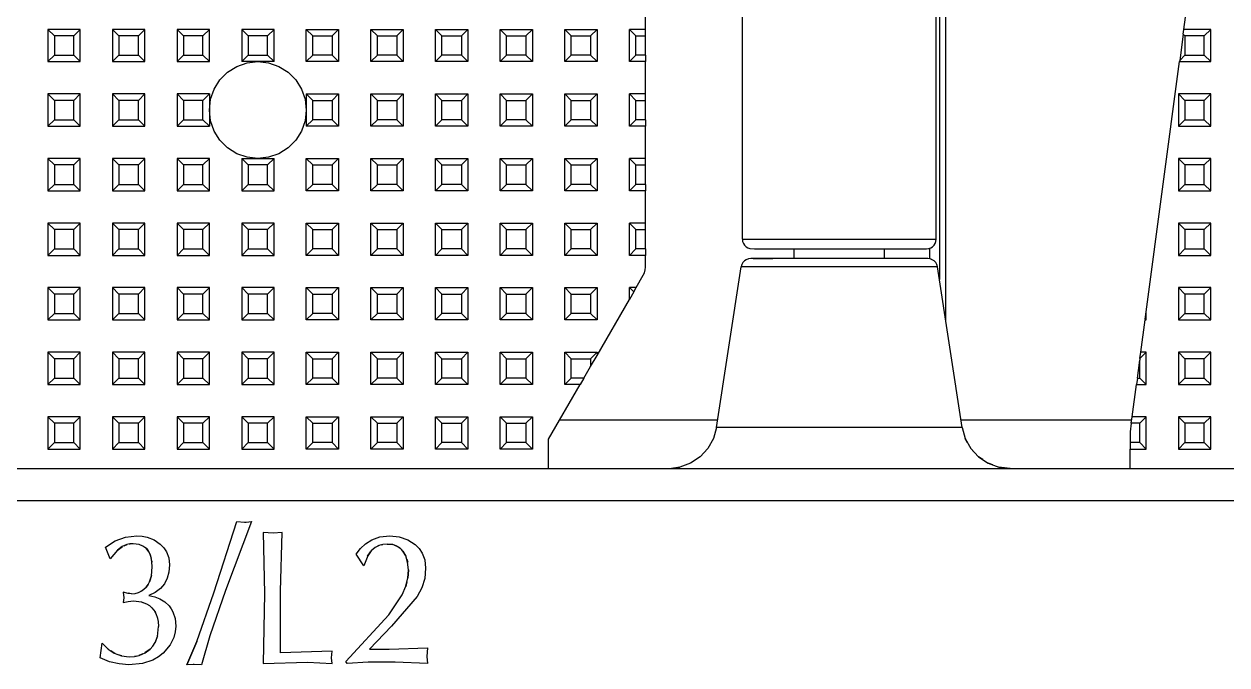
# Model space of a CAD drawing. Header units: millimetres. Extents: x 0 to 125, y 0 to 180.
# Drawn here: x 55.41 to 92.65, y 136.71 to 156.56 of the extents above; entities that cross this region are included whole.
import ezdxf

# ---------------------------------------------------------------- set-up
doc = ezdxf.new("R2010")
doc.units = ezdxf.units.MM

# ---------------------------------------------------------------- blocks, each defined once
blk = doc.blocks.new('CHINT_7200accf6e0c55f6a13e2ec68f27ea84_FACE_0')
at = {"color": 141, "linetype": 'Continuous', "true_color": 0x40d9ff}
for p, q in [((77.65, 149.9), (77.65, 169.3)), ((83.65, 149.9), (83.65, 169.3)), ((83.75, 161.604), (83.75, 148.65)), ((74.65, 156.4), (74.65, 157.4)), ((91.317, 156.4), (91.45, 157.4)), ((56.35, 156.2), (56.15, 156.4)), ((57.15, 156.4), (56.15, 156.4)), ((56.15, 156.4), (56.15, 155.4)), ((56.95, 156.2), (57.15, 156.4)), ((57.15, 155.4), (57.15, 156.4)), ((58.35, 156.2), (58.15, 156.4)), ((59.15, 156.4), (58.15, 156.4)), ((58.15, 156.4), (58.15, 155.4)), ((58.95, 156.2), (59.15, 156.4)), ((59.15, 155.4), (59.15, 156.4)), ((60.35, 156.2), (60.15, 156.4)), ((61.15, 156.4), (60.15, 156.4)), ((60.15, 156.4), (60.15, 155.4)), ((60.95, 156.2), (61.15, 156.4)), ((61.15, 155.4), (61.15, 156.4)), ((62.35, 156.2), (62.15, 156.4)), ((63.15, 156.4), (62.15, 156.4)), ((62.15, 156.4), (62.15, 155.4)), ((62.95, 156.2), (63.15, 156.4)), ((63.15, 155.4), (63.15, 156.4)), ((64.35, 156.2), (64.15, 156.4)), ((64.15, 155.4), (64.15, 156.4)), ((64.15, 156.4), (65.15, 156.4)), ((64.95, 156.2), (65.15, 156.4)), ((65.15, 156.4), (65.15, 155.4)), ((66.35, 156.2), (66.15, 156.4)), ((66.15, 155.4), (66.15, 156.4)), ((66.15, 156.4), (67.15, 156.4)), ((66.95, 156.2), (67.15, 156.4)), ((67.15, 156.4), (67.15, 155.4)), ((68.35, 156.2), (68.15, 156.4)), ((68.15, 155.4), (68.15, 156.4)), ((68.15, 156.4), (69.15, 156.4)), ((68.95, 156.2), (69.15, 156.4)), ((69.15, 156.4), (69.15, 155.4)), ((70.35, 156.2), (70.15, 156.4)), ((70.15, 155.4), (70.15, 156.4)), ((70.15, 156.4), (71.15, 156.4)), ((70.95, 156.2), (71.15, 156.4)), ((71.15, 156.4), (71.15, 155.4)), ((72.35, 156.2), (72.15, 156.4)), ((72.15, 155.4), (72.15, 156.4)), ((72.15, 156.4), (73.15, 156.4)), ((72.95, 156.2), (73.15, 156.4)), ((73.15, 156.4), (73.15, 155.4)), ((74.35, 156.2), (74.15, 156.4)), ((74.15, 155.4), (74.15, 156.4)), ((74.65, 156.4), (74.15, 156.4)), ((74.65, 156.2), (74.65, 156.4)), ((91.297, 156.253), (91.317, 156.4)), ((92.15, 156.4), (91.317, 156.4)), ((91.95, 156.2), (92.15, 156.4)), ((92.15, 155.4), (92.15, 156.4)), ((56.95, 156.2), (56.35, 156.2)), ((56.35, 156.2), (56.35, 155.6)), ((56.95, 155.6), (56.95, 156.2)), ((58.95, 156.2), (58.35, 156.2)), ((58.35, 156.2), (58.35, 155.6)), ((58.95, 155.6), (58.95, 156.2)), ((60.95, 156.2), (60.35, 156.2)), ((60.35, 156.2), (60.35, 155.6)), ((60.95, 155.6), (60.95, 156.2)), ((62.95, 156.2), (62.35, 156.2)), ((62.35, 156.2), (62.35, 155.6)), ((62.95, 155.6), (62.95, 156.2)), ((64.35, 155.6), (64.35, 156.2)), ((64.35, 156.2), (64.95, 156.2)), ((64.95, 156.2), (64.95, 155.6)), ((66.35, 155.6), (66.35, 156.2)), ((66.35, 156.2), (66.95, 156.2)), ((66.95, 156.2), (66.95, 155.6)), ((68.35, 155.6), (68.35, 156.2)), ((68.35, 156.2), (68.95, 156.2)), ((68.95, 156.2), (68.95, 155.6)), ((70.35, 155.6), (70.35, 156.2)), ((70.35, 156.2), (70.95, 156.2)), ((70.95, 156.2), (70.95, 155.6)), ((72.35, 155.6), (72.35, 156.2)), ((72.35, 156.2), (72.95, 156.2)), ((72.95, 156.2), (72.95, 155.6)), ((74.35, 156.2), (74.65, 156.2)), ((74.35, 155.6), (74.35, 156.2)), ((74.65, 155.6), (74.65, 156.2)), ((91.297, 156.253), (91.188, 155.438)), ((91.35, 156.2), (91.297, 156.253)), ((91.35, 156.2), (91.35, 155.6)), ((91.95, 156.2), (91.35, 156.2)), ((91.95, 155.6), (91.95, 156.2)), ((56.35, 155.6), (56.15, 155.4)), ((56.15, 155.4), (57.15, 155.4)), ((56.35, 155.6), (56.95, 155.6)), ((56.95, 155.6), (57.15, 155.4)), ((58.35, 155.6), (58.15, 155.4)), ((58.15, 155.4), (59.15, 155.4)), ((58.35, 155.6), (58.95, 155.6)), ((58.95, 155.6), (59.15, 155.4)), ((60.35, 155.6), (60.15, 155.4)), ((60.15, 155.4), (61.15, 155.4)), ((60.35, 155.6), (60.95, 155.6)), ((60.95, 155.6), (61.15, 155.4)), ((62.35, 155.6), (62.15, 155.4)), ((62.35, 155.6), (62.95, 155.6)), ((62.95, 155.6), (63.15, 155.4)), ((64.35, 155.6), (64.15, 155.4)), ((65.15, 155.4), (64.15, 155.4)), ((64.95, 155.6), (64.35, 155.6)), ((64.95, 155.6), (65.15, 155.4)), ((66.35, 155.6), (66.15, 155.4)), ((67.15, 155.4), (66.15, 155.4)), ((66.95, 155.6), (66.35, 155.6)), ((66.95, 155.6), (67.15, 155.4)), ((68.35, 155.6), (68.15, 155.4)), ((69.15, 155.4), (68.15, 155.4)), ((68.95, 155.6), (68.35, 155.6)), ((68.95, 155.6), (69.15, 155.4)), ((70.35, 155.6), (70.15, 155.4)), ((71.15, 155.4), (70.15, 155.4)), ((70.95, 155.6), (70.35, 155.6)), ((70.95, 155.6), (71.15, 155.4)), ((72.35, 155.6), (72.15, 155.4)), ((73.15, 155.4), (72.15, 155.4)), ((72.95, 155.6), (72.35, 155.6)), ((72.95, 155.6), (73.15, 155.4)), ((74.35, 155.6), (74.15, 155.4)), ((74.65, 155.4), (74.15, 155.4)), ((74.65, 155.6), (74.35, 155.6)), ((74.65, 155.6), (74.65, 155.4)), ((74.65, 154.4), (74.65, 155.4)), ((90.15, 147.65), (91.183, 155.4)), ((91.188, 155.438), (91.183, 155.4)), ((91.183, 155.4), (92.15, 155.4)), ((91.35, 155.6), (91.188, 155.438)), ((91.35, 155.6), (91.95, 155.6)), ((91.95, 155.6), (92.15, 155.4)), ((56.35, 154.2), (56.15, 154.4)), ((57.15, 154.4), (56.15, 154.4)), ((56.15, 154.4), (56.15, 153.4)), ((56.95, 154.2), (56.35, 154.2)), ((56.35, 154.2), (56.35, 153.6)), ((56.95, 154.2), (57.15, 154.4)), ((56.95, 153.6), (56.95, 154.2)), ((57.15, 153.4), (57.15, 154.4)), ((58.35, 154.2), (58.15, 154.4)), ((59.15, 154.4), (58.15, 154.4)), ((58.15, 154.4), (58.15, 153.4)), ((58.95, 154.2), (58.35, 154.2)), ((58.35, 154.2), (58.35, 153.6)), ((58.95, 154.2), (59.15, 154.4)), ((58.95, 153.6), (58.95, 154.2)), ((59.15, 153.4), (59.15, 154.4)), ((60.35, 154.2), (60.15, 154.4)), ((61.15, 154.4), (60.15, 154.4)), ((60.15, 154.4), (60.15, 153.4)), ((60.95, 154.2), (60.35, 154.2)), ((60.35, 154.2), (60.35, 153.6)), ((60.95, 154.2), (61.15, 154.4)), ((60.95, 153.6), (60.95, 154.2)), ((64.35, 154.2), (64.15, 154.4)), ((64.15, 154.4), (65.15, 154.4)), ((64.35, 153.6), (64.35, 154.2)), ((64.35, 154.2), (64.95, 154.2)), ((64.95, 154.2), (65.15, 154.4)), ((64.95, 154.2), (64.95, 153.6)), ((65.15, 154.4), (65.15, 153.4)), ((66.35, 154.2), (66.15, 154.4)), ((66.15, 153.4), (66.15, 154.4)), ((66.15, 154.4), (67.15, 154.4)), ((66.35, 153.6), (66.35, 154.2)), ((66.35, 154.2), (66.95, 154.2)), ((66.95, 154.2), (67.15, 154.4)), ((66.95, 154.2), (66.95, 153.6)), ((67.15, 154.4), (67.15, 153.4)), ((68.35, 154.2), (68.15, 154.4)), ((68.15, 153.4), (68.15, 154.4)), ((68.15, 154.4), (69.15, 154.4)), ((68.35, 153.6), (68.35, 154.2)), ((68.35, 154.2), (68.95, 154.2)), ((68.95, 154.2), (69.15, 154.4)), ((68.95, 154.2), (68.95, 153.6)), ((69.15, 154.4), (69.15, 153.4)), ((70.35, 154.2), (70.15, 154.4)), ((70.15, 153.4), (70.15, 154.4)), ((70.15, 154.4), (71.15, 154.4)), ((70.35, 153.6), (70.35, 154.2)), ((70.35, 154.2), (70.95, 154.2)), ((70.95, 154.2), (71.15, 154.4)), ((70.95, 154.2), (70.95, 153.6)), ((71.15, 154.4), (71.15, 153.4)), ((72.35, 154.2), (72.15, 154.4)), ((72.15, 153.4), (72.15, 154.4)), ((72.15, 154.4), (73.15, 154.4)), ((72.35, 153.6), (72.35, 154.2)), ((72.35, 154.2), (72.95, 154.2)), ((72.95, 154.2), (73.15, 154.4)), ((72.95, 154.2), (72.95, 153.6)), ((73.15, 154.4), (73.15, 153.4)), ((74.35, 154.2), (74.15, 154.4)), ((74.15, 153.4), (74.15, 154.4)), ((74.65, 154.4), (74.15, 154.4)), ((74.35, 154.2), (74.65, 154.2)), ((74.35, 153.6), (74.35, 154.2)), ((74.65, 154.2), (74.65, 154.4)), ((74.65, 153.6), (74.65, 154.2)), ((91.35, 154.2), (91.15, 154.4)), ((92.15, 154.4), (91.15, 154.4)), ((91.15, 154.4), (91.15, 153.4)), ((91.95, 154.2), (91.35, 154.2)), ((91.35, 154.2), (91.35, 153.6)), ((91.95, 154.2), (92.15, 154.4)), ((91.95, 153.6), (91.95, 154.2)), ((92.15, 153.4), (92.15, 154.4)), ((56.35, 153.6), (56.15, 153.4)), ((56.35, 153.6), (56.95, 153.6)), ((56.95, 153.6), (57.15, 153.4)), ((58.35, 153.6), (58.15, 153.4)), ((58.35, 153.6), (58.95, 153.6)), ((58.95, 153.6), (59.15, 153.4)), ((60.35, 153.6), (60.15, 153.4)), ((60.35, 153.6), (60.95, 153.6)), ((60.95, 153.6), (61.15, 153.4)), ((64.35, 153.6), (64.15, 153.4)), ((64.95, 153.6), (64.35, 153.6)), ((64.95, 153.6), (65.15, 153.4)), ((66.35, 153.6), (66.15, 153.4)), ((66.95, 153.6), (66.35, 153.6)), ((66.95, 153.6), (67.15, 153.4)), ((68.35, 153.6), (68.15, 153.4)), ((68.95, 153.6), (68.35, 153.6)), ((68.95, 153.6), (69.15, 153.4)), ((70.35, 153.6), (70.15, 153.4)), ((70.95, 153.6), (70.35, 153.6)), ((70.95, 153.6), (71.15, 153.4)), ((72.35, 153.6), (72.15, 153.4)), ((72.95, 153.6), (72.35, 153.6)), ((72.95, 153.6), (73.15, 153.4)), ((74.35, 153.6), (74.15, 153.4)), ((74.65, 153.6), (74.35, 153.6)), ((74.65, 153.6), (74.65, 153.4)), ((91.35, 153.6), (91.15, 153.4)), ((91.35, 153.6), (91.95, 153.6)), ((91.95, 153.6), (92.15, 153.4)), ((56.15, 153.4), (57.15, 153.4)), ((58.15, 153.4), (59.15, 153.4)), ((60.15, 153.4), (61.15, 153.4)), ((65.15, 153.4), (64.15, 153.4)), ((67.15, 153.4), (66.15, 153.4)), ((69.15, 153.4), (68.15, 153.4)), ((71.15, 153.4), (70.15, 153.4)), ((73.15, 153.4), (72.15, 153.4)), ((74.65, 153.4), (74.15, 153.4)), ((74.65, 152.4), (74.65, 153.4)), ((91.15, 153.4), (92.15, 153.4)), ((56.35, 152.2), (56.15, 152.4)), ((57.15, 152.4), (56.15, 152.4)), ((56.15, 152.4), (56.15, 151.4)), ((56.95, 152.2), (57.15, 152.4)), ((57.15, 151.4), (57.15, 152.4)), ((58.35, 152.2), (58.15, 152.4)), ((59.15, 152.4), (58.15, 152.4)), ((58.15, 152.4), (58.15, 151.4)), ((58.95, 152.2), (59.15, 152.4)), ((59.15, 151.4), (59.15, 152.4)), ((60.35, 152.2), (60.15, 152.4)), ((61.15, 152.4), (60.15, 152.4)), ((60.15, 152.4), (60.15, 151.4)), ((60.95, 152.2), (61.15, 152.4)), ((61.15, 151.4), (61.15, 152.4)), ((62.35, 152.2), (62.15, 152.4)), ((62.15, 152.4), (62.15, 151.4)), ((62.95, 152.2), (63.15, 152.4)), ((63.15, 151.4), (63.15, 152.4)), ((64.35, 152.2), (64.15, 152.4)), ((64.15, 151.4), (64.15, 152.4)), ((64.15, 152.4), (65.15, 152.4)), ((64.95, 152.2), (65.15, 152.4)), ((65.15, 152.4), (65.15, 151.4)), ((66.35, 152.2), (66.15, 152.4)), ((66.15, 151.4), (66.15, 152.4)), ((66.15, 152.4), (67.15, 152.4)), ((66.95, 152.2), (67.15, 152.4)), ((67.15, 152.4), (67.15, 151.4)), ((68.35, 152.2), (68.15, 152.4)), ((68.15, 151.4), (68.15, 152.4)), ((68.15, 152.4), (69.15, 152.4)), ((68.95, 152.2), (69.15, 152.4)), ((69.15, 152.4), (69.15, 151.4)), ((70.35, 152.2), (70.15, 152.4)), ((70.15, 151.4), (70.15, 152.4)), ((70.15, 152.4), (71.15, 152.4)), ((70.95, 152.2), (71.15, 152.4)), ((71.15, 152.4), (71.15, 151.4)), ((72.35, 152.2), (72.15, 152.4)), ((72.15, 151.4), (72.15, 152.4)), ((72.15, 152.4), (73.15, 152.4)), ((72.95, 152.2), (73.15, 152.4)), ((73.15, 152.4), (73.15, 151.4)), ((74.35, 152.2), (74.15, 152.4)), ((74.15, 151.4), (74.15, 152.4)), ((74.65, 152.4), (74.15, 152.4)), ((74.65, 152.2), (74.65, 152.4)), ((91.35, 152.2), (91.15, 152.4)), ((92.15, 152.4), (91.15, 152.4)), ((91.15, 152.4), (91.15, 151.4)), ((91.95, 152.2), (92.15, 152.4)), ((92.15, 151.4), (92.15, 152.4)), ((56.95, 152.2), (56.35, 152.2)), ((56.35, 152.2), (56.35, 151.6)), ((56.95, 151.6), (56.95, 152.2)), ((58.95, 152.2), (58.35, 152.2)), ((58.35, 152.2), (58.35, 151.6)), ((58.95, 151.6), (58.95, 152.2)), ((60.95, 152.2), (60.35, 152.2)), ((60.35, 152.2), (60.35, 151.6)), ((60.95, 151.6), (60.95, 152.2)), ((62.35, 152.2), (62.35, 151.6)), ((62.95, 152.2), (62.35, 152.2)), ((62.95, 151.6), (62.95, 152.2)), ((64.35, 151.6), (64.35, 152.2)), ((64.35, 152.2), (64.95, 152.2)), ((64.95, 152.2), (64.95, 151.6)), ((66.35, 151.6), (66.35, 152.2)), ((66.35, 152.2), (66.95, 152.2)), ((66.95, 152.2), (66.95, 151.6)), ((68.35, 151.6), (68.35, 152.2)), ((68.35, 152.2), (68.95, 152.2)), ((68.95, 152.2), (68.95, 151.6)), ((70.35, 151.6), (70.35, 152.2)), ((70.35, 152.2), (70.95, 152.2)), ((70.95, 152.2), (70.95, 151.6)), ((72.35, 151.6), (72.35, 152.2)), ((72.35, 152.2), (72.95, 152.2)), ((72.95, 152.2), (72.95, 151.6)), ((74.35, 152.2), (74.65, 152.2)), ((74.35, 151.6), (74.35, 152.2)), ((74.65, 151.6), (74.65, 152.2)), ((91.95, 152.2), (91.35, 152.2)), ((91.35, 152.2), (91.35, 151.6)), ((91.95, 151.6), (91.95, 152.2)), ((56.35, 151.6), (56.15, 151.4)), ((56.35, 151.6), (56.95, 151.6)), ((56.95, 151.6), (57.15, 151.4)), ((58.35, 151.6), (58.15, 151.4)), ((58.35, 151.6), (58.95, 151.6)), ((58.95, 151.6), (59.15, 151.4)), ((60.35, 151.6), (60.15, 151.4)), ((60.35, 151.6), (60.95, 151.6)), ((60.95, 151.6), (61.15, 151.4)), ((62.35, 151.6), (62.15, 151.4)), ((62.35, 151.6), (62.95, 151.6)), ((62.95, 151.6), (63.15, 151.4)), ((64.35, 151.6), (64.15, 151.4)), ((64.95, 151.6), (64.35, 151.6)), ((64.95, 151.6), (65.15, 151.4)), ((66.35, 151.6), (66.15, 151.4)), ((66.95, 151.6), (66.35, 151.6)), ((66.95, 151.6), (67.15, 151.4)), ((68.35, 151.6), (68.15, 151.4)), ((68.95, 151.6), (68.35, 151.6)), ((68.95, 151.6), (69.15, 151.4)), ((70.35, 151.6), (70.15, 151.4)), ((70.95, 151.6), (70.35, 151.6)), ((70.95, 151.6), (71.15, 151.4)), ((72.35, 151.6), (72.15, 151.4)), ((72.95, 151.6), (72.35, 151.6)), ((72.95, 151.6), (73.15, 151.4)), ((74.35, 151.6), (74.15, 151.4)), ((74.65, 151.6), (74.35, 151.6)), ((74.65, 151.6), (74.65, 151.4)), ((91.35, 151.6), (91.15, 151.4)), ((91.35, 151.6), (91.95, 151.6)), ((91.95, 151.6), (92.15, 151.4)), ((56.15, 151.4), (57.15, 151.4)), ((58.15, 151.4), (59.15, 151.4)), ((60.15, 151.4), (61.15, 151.4)), ((62.15, 151.4), (63.15, 151.4)), ((65.15, 151.4), (64.15, 151.4)), ((67.15, 151.4), (66.15, 151.4)), ((69.15, 151.4), (68.15, 151.4)), ((71.15, 151.4), (70.15, 151.4)), ((73.15, 151.4), (72.15, 151.4)), ((74.65, 151.4), (74.15, 151.4)), ((74.65, 150.4), (74.65, 151.4)), ((91.15, 151.4), (92.15, 151.4)), ((56.35, 150.2), (56.15, 150.4)), ((57.15, 150.4), (56.15, 150.4)), ((56.15, 150.4), (56.15, 149.4)), ((56.95, 150.2), (56.35, 150.2)), ((56.35, 150.2), (56.35, 149.6)), ((56.95, 150.2), (57.15, 150.4)), ((56.95, 149.6), (56.95, 150.2)), ((57.15, 149.4), (57.15, 150.4)), ((58.35, 150.2), (58.15, 150.4)), ((59.15, 150.4), (58.15, 150.4)), ((58.15, 150.4), (58.15, 149.4)), ((58.95, 150.2), (58.35, 150.2)), ((58.35, 150.2), (58.35, 149.6)), ((58.95, 150.2), (59.15, 150.4)), ((58.95, 149.6), (58.95, 150.2)), ((59.15, 149.4), (59.15, 150.4)), ((60.35, 150.2), (60.15, 150.4)), ((61.15, 150.4), (60.15, 150.4)), ((60.15, 150.4), (60.15, 149.4)), ((60.95, 150.2), (60.35, 150.2)), ((60.35, 150.2), (60.35, 149.6)), ((60.95, 150.2), (61.15, 150.4)), ((60.95, 149.6), (60.95, 150.2)), ((61.15, 149.4), (61.15, 150.4)), ((62.35, 150.2), (62.15, 150.4)), ((63.15, 150.4), (62.15, 150.4)), ((62.15, 150.4), (62.15, 149.4)), ((62.95, 150.2), (62.35, 150.2)), ((62.35, 150.2), (62.35, 149.6)), ((62.95, 150.2), (63.15, 150.4)), ((62.95, 149.6), (62.95, 150.2)), ((63.15, 149.4), (63.15, 150.4)), ((64.35, 150.2), (64.15, 150.4)), ((64.15, 149.4), (64.15, 150.4)), ((64.15, 150.4), (65.15, 150.4)), ((64.35, 149.6), (64.35, 150.2)), ((64.35, 150.2), (64.95, 150.2)), ((64.95, 150.2), (65.15, 150.4)), ((64.95, 150.2), (64.95, 149.6)), ((65.15, 150.4), (65.15, 149.4)), ((66.35, 150.2), (66.15, 150.4)), ((66.15, 149.4), (66.15, 150.4)), ((66.15, 150.4), (67.15, 150.4)), ((66.35, 149.6), (66.35, 150.2)), ((66.35, 150.2), (66.95, 150.2)), ((66.95, 150.2), (67.15, 150.4)), ((66.95, 150.2), (66.95, 149.6)), ((67.15, 150.4), (67.15, 149.4)), ((68.35, 150.2), (68.15, 150.4)), ((68.15, 149.4), (68.15, 150.4)), ((68.15, 150.4), (69.15, 150.4)), ((68.35, 149.6), (68.35, 150.2)), ((68.35, 150.2), (68.95, 150.2)), ((68.95, 150.2), (69.15, 150.4)), ((68.95, 150.2), (68.95, 149.6)), ((69.15, 150.4), (69.15, 149.4)), ((70.35, 150.2), (70.15, 150.4)), ((70.15, 149.4), (70.15, 150.4)), ((70.15, 150.4), (71.15, 150.4)), ((70.35, 149.6), (70.35, 150.2)), ((70.35, 150.2), (70.95, 150.2)), ((70.95, 150.2), (71.15, 150.4)), ((70.95, 150.2), (70.95, 149.6)), ((71.15, 150.4), (71.15, 149.4)), ((72.35, 150.2), (72.15, 150.4)), ((72.15, 149.4), (72.15, 150.4)), ((72.15, 150.4), (73.15, 150.4)), ((72.35, 149.6), (72.35, 150.2)), ((72.35, 150.2), (72.95, 150.2)), ((72.95, 150.2), (73.15, 150.4)), ((72.95, 150.2), (72.95, 149.6)), ((73.15, 150.4), (73.15, 149.4)), ((74.35, 150.2), (74.15, 150.4)), ((74.15, 149.4), (74.15, 150.4)), ((74.65, 150.4), (74.15, 150.4)), ((74.35, 150.2), (74.65, 150.2)), ((74.35, 149.6), (74.35, 150.2)), ((74.65, 150.2), (74.65, 150.4)), ((74.65, 149.6), (74.65, 150.2)), ((91.35, 150.2), (91.15, 150.4)), ((92.15, 150.4), (91.15, 150.4)), ((91.15, 150.4), (91.15, 149.4)), ((91.95, 150.2), (91.35, 150.2)), ((91.35, 150.2), (91.35, 149.6)), ((91.95, 150.2), (92.15, 150.4)), ((91.95, 149.6), (91.95, 150.2)), ((92.15, 149.4), (92.15, 150.4)), ((56.35, 149.6), (56.15, 149.4)), ((56.15, 149.4), (57.15, 149.4)), ((56.35, 149.6), (56.95, 149.6)), ((56.95, 149.6), (57.15, 149.4)), ((58.35, 149.6), (58.15, 149.4)), ((58.15, 149.4), (59.15, 149.4)), ((58.35, 149.6), (58.95, 149.6)), ((58.95, 149.6), (59.15, 149.4)), ((60.35, 149.6), (60.15, 149.4)), ((60.15, 149.4), (61.15, 149.4)), ((60.35, 149.6), (60.95, 149.6)), ((60.95, 149.6), (61.15, 149.4)), ((62.35, 149.6), (62.15, 149.4)), ((62.15, 149.4), (63.15, 149.4)), ((62.35, 149.6), (62.95, 149.6)), ((62.95, 149.6), (63.15, 149.4)), ((64.35, 149.6), (64.15, 149.4)), ((65.15, 149.4), (64.15, 149.4)), ((64.95, 149.6), (64.35, 149.6)), ((64.95, 149.6), (65.15, 149.4)), ((66.35, 149.6), (66.15, 149.4)), ((67.15, 149.4), (66.15, 149.4)), ((66.95, 149.6), (66.35, 149.6)), ((66.95, 149.6), (67.15, 149.4)), ((68.35, 149.6), (68.15, 149.4)), ((69.15, 149.4), (68.15, 149.4)), ((68.95, 149.6), (68.35, 149.6)), ((68.95, 149.6), (69.15, 149.4)), ((70.35, 149.6), (70.15, 149.4)), ((71.15, 149.4), (70.15, 149.4)), ((70.95, 149.6), (70.35, 149.6)), ((70.95, 149.6), (71.15, 149.4)), ((72.35, 149.6), (72.15, 149.4)), ((73.15, 149.4), (72.15, 149.4)), ((72.95, 149.6), (72.35, 149.6)), ((72.95, 149.6), (73.15, 149.4)), ((74.35, 149.6), (74.15, 149.4)), ((74.65, 149.6), (74.35, 149.6)), ((79.25, 149.3), (79.25, 149.6)), ((82.05, 149.3), (82.05, 149.6)), ((83.45, 149.293), (83.45, 149.619)), ((91.35, 149.6), (91.15, 149.4)), ((91.15, 149.4), (92.15, 149.4)), ((91.35, 149.6), (91.95, 149.6)), ((91.95, 149.6), (92.15, 149.4)), ((76.846, 144.072), (77.611, 149.046)), ((77.987, 149.3), (78.597, 149.3)), ((84.454, 144.072), (83.689, 149.046)), ((56.35, 148.2), (56.15, 148.4)), ((57.15, 148.4), (56.15, 148.4)), ((56.15, 148.4), (56.15, 147.4)), ((56.95, 148.2), (57.15, 148.4)), ((57.15, 147.4), (57.15, 148.4)), ((58.35, 148.2), (58.15, 148.4)), ((59.15, 148.4), (58.15, 148.4)), ((58.15, 148.4), (58.15, 147.4)), ((58.95, 148.2), (59.15, 148.4)), ((59.15, 147.4), (59.15, 148.4)), ((60.35, 148.2), (60.15, 148.4)), ((61.15, 148.4), (60.15, 148.4)), ((60.15, 148.4), (60.15, 147.4)), ((60.95, 148.2), (61.15, 148.4)), ((61.15, 147.4), (61.15, 148.4)), ((62.35, 148.2), (62.15, 148.4)), ((63.15, 148.4), (62.15, 148.4)), ((62.15, 148.4), (62.15, 147.4)), ((62.95, 148.2), (63.15, 148.4)), ((63.15, 147.4), (63.15, 148.4)), ((64.35, 148.2), (64.15, 148.4)), ((64.15, 147.4), (64.15, 148.4)), ((64.15, 148.4), (65.15, 148.4)), ((64.95, 148.2), (65.15, 148.4)), ((65.15, 148.4), (65.15, 147.4)), ((66.35, 148.2), (66.15, 148.4)), ((66.15, 147.4), (66.15, 148.4)), ((66.15, 148.4), (67.15, 148.4)), ((66.95, 148.2), (67.15, 148.4)), ((67.15, 148.4), (67.15, 147.4)), ((68.35, 148.2), (68.15, 148.4)), ((68.15, 147.4), (68.15, 148.4)), ((68.15, 148.4), (69.15, 148.4)), ((68.95, 148.2), (69.15, 148.4)), ((69.15, 148.4), (69.15, 147.4)), ((70.35, 148.2), (70.15, 148.4)), ((70.15, 147.4), (70.15, 148.4)), ((70.15, 148.4), (71.15, 148.4)), ((70.95, 148.2), (71.15, 148.4)), ((71.15, 148.4), (71.15, 147.4)), ((72.35, 148.2), (72.15, 148.4)), ((72.15, 147.4), (72.15, 148.4)), ((72.15, 148.4), (73.15, 148.4)), ((72.95, 148.2), (73.15, 148.4)), ((73.15, 148.4), (73.15, 147.4)), ((74.284, 148.266), (74.15, 148.4)), ((74.15, 148.034), (74.15, 148.4)), ((74.284, 148.266), (74.15, 148.034)), ((91.35, 148.2), (91.15, 148.4)), ((92.15, 148.4), (91.15, 148.4)), ((91.15, 148.4), (91.15, 147.4)), ((91.95, 148.2), (92.15, 148.4)), ((92.15, 147.4), (92.15, 148.4)), ((56.95, 148.2), (56.35, 148.2)), ((56.35, 148.2), (56.35, 147.6)), ((56.95, 147.6), (56.95, 148.2)), ((58.95, 148.2), (58.35, 148.2)), ((58.35, 148.2), (58.35, 147.6)), ((58.95, 147.6), (58.95, 148.2)), ((60.95, 148.2), (60.35, 148.2)), ((60.35, 148.2), (60.35, 147.6)), ((60.95, 147.6), (60.95, 148.2)), ((62.95, 148.2), (62.35, 148.2)), ((62.35, 148.2), (62.35, 147.6)), ((62.95, 147.6), (62.95, 148.2)), ((64.35, 147.6), (64.35, 148.2)), ((64.35, 148.2), (64.95, 148.2)), ((64.95, 148.2), (64.95, 147.6)), ((66.35, 147.6), (66.35, 148.2)), ((66.35, 148.2), (66.95, 148.2)), ((66.95, 148.2), (66.95, 147.6)), ((68.35, 147.6), (68.35, 148.2)), ((68.35, 148.2), (68.95, 148.2)), ((68.95, 148.2), (68.95, 147.6)), ((70.35, 147.6), (70.35, 148.2)), ((70.35, 148.2), (70.95, 148.2)), ((70.95, 148.2), (70.95, 147.6)), ((72.35, 147.6), (72.35, 148.2)), ((72.35, 148.2), (72.95, 148.2)), ((72.95, 148.2), (72.95, 147.6)), ((73.15, 146.302), (74.15, 148.034)), ((91.95, 148.2), (91.35, 148.2)), ((91.35, 148.2), (91.35, 147.6)), ((91.95, 147.6), (91.95, 148.2)), ((56.35, 147.6), (56.15, 147.4)), ((56.35, 147.6), (56.95, 147.6)), ((56.95, 147.6), (57.15, 147.4)), ((58.35, 147.6), (58.15, 147.4)), ((58.35, 147.6), (58.95, 147.6)), ((58.95, 147.6), (59.15, 147.4)), ((60.35, 147.6), (60.15, 147.4)), ((60.35, 147.6), (60.95, 147.6)), ((60.95, 147.6), (61.15, 147.4)), ((62.35, 147.6), (62.15, 147.4)), ((62.35, 147.6), (62.95, 147.6)), ((62.95, 147.6), (63.15, 147.4)), ((64.35, 147.6), (64.15, 147.4)), ((64.95, 147.6), (64.35, 147.6)), ((64.95, 147.6), (65.15, 147.4)), ((66.35, 147.6), (66.15, 147.4)), ((66.95, 147.6), (66.35, 147.6)), ((66.95, 147.6), (67.15, 147.4)), ((68.35, 147.6), (68.15, 147.4)), ((68.95, 147.6), (68.35, 147.6)), ((68.95, 147.6), (69.15, 147.4)), ((70.35, 147.6), (70.15, 147.4)), ((70.95, 147.6), (70.35, 147.6)), ((70.95, 147.6), (71.15, 147.4)), ((72.35, 147.6), (72.15, 147.4)), ((72.95, 147.6), (72.35, 147.6)), ((72.95, 147.6), (73.15, 147.4)), ((90.121, 147.429), (90.15, 147.65)), ((90.15, 147.4), (90.15, 147.65)), ((91.35, 147.6), (91.15, 147.4)), ((91.35, 147.6), (91.95, 147.6)), ((91.95, 147.6), (92.15, 147.4)), ((56.15, 147.4), (57.15, 147.4)), ((58.15, 147.4), (59.15, 147.4)), ((60.15, 147.4), (61.15, 147.4)), ((62.15, 147.4), (63.15, 147.4)), ((65.15, 147.4), (64.15, 147.4)), ((67.15, 147.4), (66.15, 147.4)), ((69.15, 147.4), (68.15, 147.4)), ((71.15, 147.4), (70.15, 147.4)), ((73.15, 147.4), (72.15, 147.4)), ((89.983, 146.4), (90.117, 147.4)), ((90.121, 147.429), (90.117, 147.4)), ((90.117, 147.4), (90.15, 147.4)), ((90.121, 147.429), (90.15, 147.4)), ((91.15, 147.4), (92.15, 147.4)), ((56.35, 146.2), (56.15, 146.4)), ((57.15, 146.4), (56.15, 146.4)), ((56.15, 146.4), (56.15, 145.4)), ((56.95, 146.2), (57.15, 146.4)), ((57.15, 145.4), (57.15, 146.4)), ((58.35, 146.2), (58.15, 146.4)), ((59.15, 146.4), (58.15, 146.4)), ((58.15, 146.4), (58.15, 145.4)), ((58.95, 146.2), (59.15, 146.4)), ((59.15, 145.4), (59.15, 146.4)), ((60.35, 146.2), (60.15, 146.4)), ((61.15, 146.4), (60.15, 146.4)), ((60.15, 146.4), (60.15, 145.4)), ((60.95, 146.2), (61.15, 146.4)), ((61.15, 145.4), (61.15, 146.4)), ((62.35, 146.2), (62.15, 146.4)), ((63.15, 146.4), (62.15, 146.4)), ((62.15, 146.4), (62.15, 145.4)), ((62.95, 146.2), (63.15, 146.4)), ((63.15, 145.4), (63.15, 146.4)), ((64.35, 146.2), (64.15, 146.4)), ((64.15, 145.4), (64.15, 146.4)), ((64.15, 146.4), (65.15, 146.4)), ((64.95, 146.2), (65.15, 146.4)), ((65.15, 146.4), (65.15, 145.4)), ((66.35, 146.2), (66.15, 146.4)), ((66.15, 145.4), (66.15, 146.4)), ((66.15, 146.4), (67.15, 146.4)), ((66.95, 146.2), (67.15, 146.4)), ((67.15, 146.4), (67.15, 145.4)), ((68.35, 146.2), (68.15, 146.4)), ((68.15, 145.4), (68.15, 146.4)), ((68.15, 146.4), (69.15, 146.4)), ((68.95, 146.2), (69.15, 146.4)), ((69.15, 146.4), (69.15, 145.4)), ((70.35, 146.2), (70.15, 146.4)), ((70.15, 145.4), (70.15, 146.4)), ((70.15, 146.4), (71.15, 146.4)), ((70.95, 146.2), (71.15, 146.4)), ((71.15, 146.4), (71.15, 145.4)), ((72.35, 146.2), (72.15, 146.4)), ((72.15, 145.4), (72.15, 146.4)), ((72.15, 146.4), (73.15, 146.4)), ((72.95, 146.2), (73.15, 146.4)), ((73.15, 146.4), (73.15, 146.302)), ((89.958, 146.208), (90.15, 146.4)), ((89.958, 146.208), (89.983, 146.4)), ((90.15, 146.4), (89.983, 146.4)), ((90.15, 145.4), (90.15, 146.4)), ((91.35, 146.2), (91.15, 146.4)), ((92.15, 146.4), (91.15, 146.4)), ((91.15, 146.4), (91.15, 145.4)), ((91.95, 146.2), (92.15, 146.4)), ((92.15, 145.4), (92.15, 146.4)), ((56.95, 146.2), (56.35, 146.2)), ((56.35, 146.2), (56.35, 145.6)), ((56.95, 145.6), (56.95, 146.2)), ((58.95, 146.2), (58.35, 146.2)), ((58.35, 146.2), (58.35, 145.6)), ((58.95, 145.6), (58.95, 146.2)), ((60.95, 146.2), (60.35, 146.2)), ((60.35, 146.2), (60.35, 145.6)), ((60.95, 145.6), (60.95, 146.2)), ((62.95, 146.2), (62.35, 146.2)), ((62.35, 146.2), (62.35, 145.6)), ((62.95, 145.6), (62.95, 146.2)), ((64.35, 145.6), (64.35, 146.2)), ((64.35, 146.2), (64.95, 146.2)), ((64.95, 146.2), (64.95, 145.6)), ((66.35, 145.6), (66.35, 146.2)), ((66.35, 146.2), (66.95, 146.2)), ((66.95, 146.2), (66.95, 145.6)), ((68.35, 145.6), (68.35, 146.2)), ((68.35, 146.2), (68.95, 146.2)), ((68.95, 146.2), (68.95, 145.6)), ((70.35, 145.6), (70.35, 146.2)), ((70.35, 146.2), (70.95, 146.2)), ((70.95, 146.2), (70.95, 145.6)), ((72.35, 146.2), (72.95, 146.2)), ((72.35, 145.6), (72.35, 146.2)), ((72.95, 145.956), (73.15, 146.302)), ((72.95, 146.2), (72.95, 145.956)), ((89.877, 145.6), (89.95, 146.15)), ((89.958, 146.208), (89.95, 146.15)), ((89.95, 145.6), (89.95, 146.15)), ((91.95, 146.2), (91.35, 146.2)), ((91.35, 146.2), (91.35, 145.6)), ((91.95, 145.6), (91.95, 146.2)), ((72.745, 145.6), (72.95, 145.956)), ((56.35, 145.6), (56.15, 145.4)), ((56.15, 145.4), (57.15, 145.4)), ((56.35, 145.6), (56.95, 145.6)), ((56.95, 145.6), (57.15, 145.4)), ((58.35, 145.6), (58.15, 145.4)), ((58.15, 145.4), (59.15, 145.4)), ((58.35, 145.6), (58.95, 145.6)), ((58.95, 145.6), (59.15, 145.4)), ((60.35, 145.6), (60.15, 145.4)), ((60.15, 145.4), (61.15, 145.4)), ((60.35, 145.6), (60.95, 145.6)), ((60.95, 145.6), (61.15, 145.4)), ((62.35, 145.6), (62.15, 145.4)), ((62.15, 145.4), (63.15, 145.4)), ((62.35, 145.6), (62.95, 145.6)), ((62.95, 145.6), (63.15, 145.4)), ((64.35, 145.6), (64.15, 145.4)), ((65.15, 145.4), (64.15, 145.4)), ((64.95, 145.6), (64.35, 145.6)), ((64.95, 145.6), (65.15, 145.4)), ((66.35, 145.6), (66.15, 145.4)), ((67.15, 145.4), (66.15, 145.4)), ((66.95, 145.6), (66.35, 145.6)), ((66.95, 145.6), (67.15, 145.4)), ((68.35, 145.6), (68.15, 145.4)), ((69.15, 145.4), (68.15, 145.4)), ((68.95, 145.6), (68.35, 145.6)), ((68.95, 145.6), (69.15, 145.4)), ((70.35, 145.6), (70.15, 145.4)), ((71.15, 145.4), (70.15, 145.4)), ((70.95, 145.6), (70.35, 145.6)), ((70.95, 145.6), (71.15, 145.4)), ((72.35, 145.6), (72.15, 145.4)), ((72.745, 145.6), (72.35, 145.6)), ((89.717, 144.4), (89.85, 145.4)), ((89.877, 145.6), (89.85, 145.4)), ((89.85, 145.4), (90.15, 145.4)), ((89.877, 145.6), (89.95, 145.6)), ((89.95, 145.6), (90.15, 145.4)), ((91.35, 145.6), (91.15, 145.4)), ((91.15, 145.4), (92.15, 145.4)), ((91.35, 145.6), (91.95, 145.6)), ((91.95, 145.6), (92.15, 145.4)), ((56.35, 144.2), (56.15, 144.4)), ((57.15, 144.4), (56.15, 144.4)), ((56.15, 144.4), (56.15, 143.4)), ((56.95, 144.2), (56.35, 144.2)), ((56.35, 144.2), (56.35, 143.6)), ((56.95, 144.2), (57.15, 144.4)), ((56.95, 143.6), (56.95, 144.2)), ((57.15, 143.4), (57.15, 144.4)), ((58.35, 144.2), (58.15, 144.4)), ((59.15, 144.4), (58.15, 144.4)), ((58.15, 144.4), (58.15, 143.4)), ((58.95, 144.2), (58.35, 144.2)), ((58.35, 144.2), (58.35, 143.6)), ((58.95, 144.2), (59.15, 144.4)), ((58.95, 143.6), (58.95, 144.2)), ((59.15, 143.4), (59.15, 144.4)), ((60.35, 144.2), (60.15, 144.4)), ((61.15, 144.4), (60.15, 144.4)), ((60.15, 144.4), (60.15, 143.4)), ((60.95, 144.2), (60.35, 144.2)), ((60.35, 144.2), (60.35, 143.6)), ((60.95, 144.2), (61.15, 144.4)), ((60.95, 143.6), (60.95, 144.2)), ((61.15, 143.4), (61.15, 144.4)), ((62.35, 144.2), (62.15, 144.4)), ((63.15, 144.4), (62.15, 144.4)), ((62.15, 144.4), (62.15, 143.4)), ((62.95, 144.2), (62.35, 144.2)), ((62.35, 144.2), (62.35, 143.6)), ((62.95, 144.2), (63.15, 144.4)), ((62.95, 143.6), (62.95, 144.2)), ((63.15, 143.4), (63.15, 144.4)), ((64.35, 144.2), (64.15, 144.4)), ((64.15, 143.4), (64.15, 144.4)), ((64.15, 144.4), (65.15, 144.4)), ((64.35, 143.6), (64.35, 144.2)), ((64.35, 144.2), (64.95, 144.2)), ((64.95, 144.2), (65.15, 144.4)), ((64.95, 144.2), (64.95, 143.6)), ((65.15, 144.4), (65.15, 143.4)), ((66.35, 144.2), (66.15, 144.4)), ((66.15, 143.4), (66.15, 144.4)), ((66.15, 144.4), (67.15, 144.4)), ((66.35, 143.6), (66.35, 144.2)), ((66.35, 144.2), (66.95, 144.2)), ((66.95, 144.2), (67.15, 144.4)), ((66.95, 144.2), (66.95, 143.6)), ((67.15, 144.4), (67.15, 143.4)), ((68.35, 144.2), (68.15, 144.4)), ((68.15, 143.4), (68.15, 144.4)), ((68.15, 144.4), (69.15, 144.4)), ((68.35, 143.6), (68.35, 144.2)), ((68.35, 144.2), (68.95, 144.2)), ((68.95, 144.2), (69.15, 144.4)), ((68.95, 144.2), (68.95, 143.6)), ((69.15, 144.4), (69.15, 143.4)), ((70.35, 144.2), (70.15, 144.4)), ((70.15, 143.4), (70.15, 144.4)), ((70.15, 144.4), (71.15, 144.4)), ((70.35, 143.6), (70.35, 144.2)), ((70.35, 144.2), (70.95, 144.2)), ((70.95, 144.2), (71.15, 144.4)), ((70.95, 144.2), (70.95, 143.6)), ((71.15, 144.4), (71.15, 143.4)), ((76.881, 144.3), (71.994, 144.3)), ((89.703, 144.3), (84.419, 144.3)), ((90.15, 144.4), (89.717, 144.4)), ((89.95, 144.2), (90.15, 144.4)), ((89.95, 143.6), (89.95, 144.2)), ((90.15, 143.4), (90.15, 144.4)), ((91.35, 144.2), (91.15, 144.4)), ((92.15, 144.4), (91.15, 144.4)), ((91.15, 144.4), (91.15, 143.4)), ((91.95, 144.2), (91.35, 144.2)), ((91.35, 144.2), (91.35, 143.6)), ((91.95, 144.2), (92.15, 144.4)), ((91.95, 143.6), (91.95, 144.2)), ((92.15, 143.4), (92.15, 144.4)), ((56.35, 143.6), (56.15, 143.4)), ((56.15, 143.4), (57.15, 143.4)), ((56.35, 143.6), (56.95, 143.6)), ((56.95, 143.6), (57.15, 143.4)), ((58.35, 143.6), (58.15, 143.4)), ((58.15, 143.4), (59.15, 143.4)), ((58.35, 143.6), (58.95, 143.6)), ((58.95, 143.6), (59.15, 143.4)), ((60.35, 143.6), (60.15, 143.4)), ((60.15, 143.4), (61.15, 143.4)), ((60.35, 143.6), (60.95, 143.6)), ((60.95, 143.6), (61.15, 143.4)), ((62.35, 143.6), (62.15, 143.4)), ((62.15, 143.4), (63.15, 143.4)), ((62.35, 143.6), (62.95, 143.6)), ((62.95, 143.6), (63.15, 143.4)), ((64.35, 143.6), (64.15, 143.4)), ((65.15, 143.4), (64.15, 143.4)), ((64.95, 143.6), (64.35, 143.6)), ((64.95, 143.6), (65.15, 143.4)), ((66.35, 143.6), (66.15, 143.4)), ((67.15, 143.4), (66.15, 143.4)), ((66.95, 143.6), (66.35, 143.6)), ((66.95, 143.6), (67.15, 143.4)), ((68.35, 143.6), (68.15, 143.4)), ((69.15, 143.4), (68.15, 143.4)), ((68.95, 143.6), (68.35, 143.6)), ((68.95, 143.6), (69.15, 143.4)), ((70.35, 143.6), (70.15, 143.4)), ((71.15, 143.4), (70.15, 143.4)), ((70.95, 143.6), (70.35, 143.6)), ((70.95, 143.6), (71.15, 143.4)), ((84.621, 143.601), (84.549, 143.731)), ((84.826, 143.307), (84.721, 143.422)), ((89.65, 143.4), (90.15, 143.4)), ((89.65, 142.8), (89.65, 143.4)), ((89.95, 143.6), (90.15, 143.4)), ((91.35, 143.6), (91.15, 143.4)), ((91.15, 143.4), (92.15, 143.4)), ((91.35, 143.6), (91.95, 143.6)), ((91.95, 143.6), (92.15, 143.4)), ((85.093, 143.073), (84.96, 143.162)), ((75.363, 142.8), (75.714, 142.842)), ((85.406, 142.908), (85.254, 142.964)), ((85.937, 142.8), (85.586, 142.842)), ((58.509, 140.406), (58.608, 140.446)), ((58.673, 140.46), (58.695, 140.465)), ((66.481, 140.437), (66.52, 140.447)), ((66.656, 140.459), (66.83, 140.44)), ((66.884, 140.421), (66.955, 140.395)), ((58.299, 140.264), (58.464, 140.386)), ((59.188, 140.329), (59.251, 140.255)), ((59.266, 140.235), (59.318, 140.135)), ((59.32, 140.129), (59.352, 140.022)), ((66.045, 140.086), (66.132, 140.213)), ((66.98, 140.379), (67.051, 140.332)), ((67.085, 140.301), (67.098, 140.29)), ((67.142, 140.238), (67.231, 140.083)), ((59.367, 139.934), (59.372, 139.9)), ((67.258, 139.994), (67.288, 139.893)), ((67.309, 139.663), (67.288, 139.404)), ((59.356, 139.488), (59.297, 139.289)), ((67.26, 139.288), (67.226, 139.149)), ((58.742, 138.922), (58.631, 138.933)), ((59.25, 139.201), (59.194, 139.128)), ((59.249, 139.2), (59.249, 139.2)), ((67.239, 139.2), (67.238, 139.2)), ((59.036, 138.669), (59.2, 138.611)), ((59.465, 138.358), (59.48, 138.323)), ((59.531, 138.201), (59.554, 138.101)), ((59.562, 138.063), (59.572, 137.905)), ((59.54, 137.611), (59.47, 137.41)), ((60.761, 137.445), (60.451, 136.714)), ((61.158, 137.618), (61.158, 137.618)), ((58.021, 137.202), (58.007, 137.215)), ((58.22, 137.074), (58.103, 137.148)), ((59.085, 137.054), (58.966, 137.006)), ((59.317, 137.204), (59.156, 137.085)), ((58.436, 136.994), (58.364, 137.019)), ((58.883, 136.988), (58.827, 136.977)), ((60.488, 136.8), (60.488, 136.8))]:
    blk.add_line(p, q, dxfattribs=at)
for points in [[(83.95, 147.351), (83.95, 161.622), (84.65, 161.622), (84.65, 165.993), (91.65, 165.993)], [(61.15, 153.9), (61.188, 154.234), (61.299, 154.551), (61.477, 154.835), (61.715, 155.073), (61.999, 155.251), (62.316, 155.362), (62.65, 155.4)], [(63.15, 155.4), (62.65, 155.4), (62.15, 155.4)], [(62.65, 155.4), (62.984, 155.362), (63.301, 155.251), (63.585, 155.073), (63.823, 154.835), (64.001, 154.551), (64.112, 154.234), (64.15, 153.9)], [(61.15, 154.4), (61.15, 153.9), (61.15, 153.4)], [(64.15, 154.4), (64.15, 153.9), (64.15, 153.4)], [(62.65, 152.4), (62.316, 152.438), (61.999, 152.549), (61.715, 152.727), (61.477, 152.965), (61.299, 153.249), (61.188, 153.566), (61.15, 153.9)], [(64.15, 153.9), (64.112, 153.566), (64.001, 153.249), (63.823, 152.965), (63.585, 152.727), (63.301, 152.549), (62.984, 152.438), (62.65, 152.4)], [(62.15, 152.4), (62.65, 152.4), (63.15, 152.4)], [(77.65, 149.9), (77.658, 149.833), (77.68, 149.77), (77.715, 149.713), (77.763, 149.665), (77.82, 149.63), (77.883, 149.608), (78.028, 149.6), (78.259, 149.6), (78.629, 149.6), (79.116, 149.6), (79.693, 149.6), (80.325, 149.6), (80.975, 149.6), (81.607, 149.6), (82.184, 149.6), (82.671, 149.6), (83.041, 149.6), (83.272, 149.6), (83.35, 149.6), (83.417, 149.608), (83.48, 149.63), (83.537, 149.665), (83.585, 149.713), (83.62, 149.77), (83.642, 149.833), (83.65, 149.9)], [(77.65, 149.9), (77.737, 149.9), (77.994, 149.9), (78.404, 149.9), (78.946, 149.9), (79.586, 149.9), (80.288, 149.9), (81.012, 149.9), (81.714, 149.9), (82.354, 149.9), (82.896, 149.9), (83.306, 149.9), (83.563, 149.9), (83.65, 149.9)], [(74.65, 149.6), (74.65, 149.4), (74.15, 149.4)], [(74.361, 148.4), (74.583, 148.784), (74.62, 148.863), (74.642, 148.947), (74.65, 149.034), (74.65, 149.4)], [(77.987, 149.3), (77.907, 149.3), (77.837, 149.292), (77.771, 149.267), (77.712, 149.228), (77.664, 149.176), (77.63, 149.114), (77.611, 149.046)], [(83.689, 149.046), (83.601, 149.046), (83.341, 149.046), (82.925, 149.046), (82.376, 149.046), (81.728, 149.046), (81.016, 149.046), (80.284, 149.046), (79.572, 149.046), (78.924, 149.046), (78.375, 149.046), (77.959, 149.046), (77.699, 149.046), (77.611, 149.046)], [(78.597, 149.3), (78.221, 149.3), (77.987, 149.3)], [(82.703, 149.3), (82.208, 149.3), (81.623, 149.3), (80.981, 149.3), (80.319, 149.3), (79.677, 149.3), (79.092, 149.3), (78.597, 149.3)], [(83.393, 149.296), (83.393, 149.3), (82.703, 149.3)], [(83.689, 149.046), (83.67, 149.114), (83.636, 149.176), (83.588, 149.228), (83.529, 149.267), (83.463, 149.292), (83.313, 149.3), (83.079, 149.3), (82.703, 149.3)], [(83.463, 149.292), (83.463, 149.292), (83.393, 149.3)], [(83.529, 149.267), (83.529, 149.267), (83.499, 149.278)], [(83.588, 149.228), (83.588, 149.228), (83.562, 149.245)], [(83.636, 149.176), (83.636, 149.176), (83.615, 149.198)], [(83.67, 149.114), (83.67, 149.114), (83.656, 149.138)], [(74.284, 148.266), (74.361, 148.4), (74.15, 148.4)], [(71.65, 142.8), (71.65, 143.704), (72.629, 145.4)], [(72.745, 145.6), (72.629, 145.4), (72.15, 145.4)], [(89.69, 144.2), (89.654, 143.933), (89.652, 143.911), (89.65, 143.889), (89.65, 143.867), (89.65, 143.6)], [(89.95, 144.2), (89.69, 144.2), (89.717, 144.4)], [(76.846, 144.072), (76.751, 143.731), (76.579, 143.422), (76.34, 143.162), (76.046, 142.965), (75.714, 142.842), (75.453, 142.8)], [(84.454, 144.072), (84.359, 144.072), (84.078, 144.072), (83.624, 144.072), (83.022, 144.072), (82.301, 144.072), (81.497, 144.072), (80.65, 144.072), (79.803, 144.072), (78.999, 144.072), (78.278, 144.072), (77.676, 144.072), (77.222, 144.072), (76.941, 144.072), (76.846, 144.072)], [(84.454, 144.072), (84.549, 143.731), (84.721, 143.422), (84.96, 143.162), (85.254, 142.964), (85.586, 142.842), (85.847, 142.8)], [(89.95, 143.6), (89.65, 143.6), (89.65, 143.4)], [(15.4, 142.8), (109.9, 142.8), (109.9, 141.8), (15.4, 141.8), (15.4, 142.8)], [(60.451, 136.714), (60.76, 137.443), (61.292, 138.951), (62.003, 141.158), (62.232, 141.141), (62.289, 141.141), (62.453, 141.158), (61.647, 139.02), (61.158, 137.618), (60.906, 136.714), (60.68, 136.731), (60.643, 136.728), (60.451, 136.714)], [(64.188, 136.8), (64.947, 136.754), (64.929, 136.937), (64.947, 137.138), (63.355, 137.092), (63.355, 138.996), (63.4, 140.817), (63.128, 140.8), (62.811, 140.817), (62.856, 138.927), (62.811, 136.754), (64.188, 136.8)], [(59.194, 139.128), (59.249, 139.201), (59.298, 139.29), (59.355, 139.477), (59.38, 139.755), (59.372, 139.909), (59.349, 140.04), (59.317, 140.139), (59.276, 140.22), (59.228, 140.287), (59.18, 140.337), (59.093, 140.397), (58.974, 140.444), (58.787, 140.47), (58.691, 140.464), (58.594, 140.443), (58.454, 140.382), (58.3, 140.265), (58.08, 139.998), (57.931, 140.365), (58.229, 140.556), (58.552, 140.672), (58.899, 140.711), (59.07, 140.701), (59.228, 140.67), (59.442, 140.586), (59.628, 140.458), (59.738, 140.343), (59.822, 140.215), (59.89, 140.036), (59.916, 139.812), (59.898, 139.593), (59.844, 139.398), (59.755, 139.228), (59.631, 139.083), (59.472, 138.963), (59.277, 138.867), (59.458, 138.823), (59.617, 138.761), (59.774, 138.665), (59.901, 138.544), (59.964, 138.457), (60.016, 138.363), (60.085, 138.155), (60.108, 137.92), (60.092, 137.737), (60.047, 137.562), (59.936, 137.338), (59.721, 137.083), (59.569, 136.962), (59.398, 136.865), (59.076, 136.76), (58.656, 136.72), (58.353, 136.744), (58.058, 136.814), (57.768, 136.932), (57.828, 137.39), (58.016, 137.206), (58.205, 137.079), (58.429, 136.995), (58.667, 136.966), (58.832, 136.977), (58.976, 137.008), (59.16, 137.086), (59.317, 137.204)], [(59.184, 140.332), (59.091, 140.398), (58.973, 140.444)], [(66.656, 140.459), (66.517, 140.447), (66.394, 140.413), (66.277, 140.352), (66.161, 140.253), (66.05, 140.098), (65.926, 139.784), (65.688, 140.15), (65.825, 140.325), (65.98, 140.467), (66.178, 140.591), (66.425, 140.678), (66.733, 140.711), (67.027, 140.682), (67.29, 140.593), (67.521, 140.445), (67.644, 140.321), (67.739, 140.179), (67.815, 139.974), (67.844, 139.712), (67.815, 139.396), (67.726, 139.103), (67.578, 138.833), (66.79, 137.917), (66.103, 137.204), (66.713, 137.204), (67.899, 137.241), (67.881, 136.978), (67.899, 136.754), (66.896, 136.8), (66.453, 136.8), (66.06, 136.796), (65.413, 136.754), (65.376, 136.817), (66.704, 138.267), (67.121, 138.891), (67.228, 139.156), (67.289, 139.41), (67.309, 139.663)], [(66.401, 140.415), (66.278, 140.353), (66.159, 140.249)], [(67.142, 140.238), (67.096, 140.292), (67.045, 140.338), (66.951, 140.397), (66.826, 140.441), (66.656, 140.459)], [(67.309, 139.663), (67.287, 139.901), (67.229, 140.089), (67.142, 140.238)], [(58.742, 138.922), (58.633, 138.932), (58.478, 138.968), (58.496, 138.79), (58.478, 138.65), (58.63, 138.681), (58.799, 138.695), (59.044, 138.668), (59.198, 138.612), (59.291, 138.555), (59.37, 138.485), (59.467, 138.356), (59.535, 138.193), (59.562, 138.06), (59.572, 137.905)], [(58.742, 138.922), (58.854, 138.932), (58.956, 138.959), (59.072, 139.02), (59.194, 139.128)], [(58.854, 138.932), (58.956, 138.96), (59.074, 139.022)], [(59.317, 137.204), (59.402, 137.299), (59.471, 137.412), (59.539, 137.6), (59.572, 137.905)]]:
    blk.add_lwpolyline(points, dxfattribs=at)
blk = doc.blocks.new('CHINT_7200accf6e0c55f6a13e2ec68f27ea84')
at = {"color": 141, "true_color": 0x40d9ff}
blk.add_blockref('CHINT_7200accf6e0c55f6a13e2ec68f27ea84_FACE_0', (0, 0), dxfattribs=at)

msp = doc.modelspace()

# ---------------------------------------------------------------- block references
at = {"color": 141, "true_color": 0x40d9ff}
msp.add_blockref('CHINT_7200accf6e0c55f6a13e2ec68f27ea84', (0, 0), dxfattribs=at)

doc.saveas('drawing.dxf')
